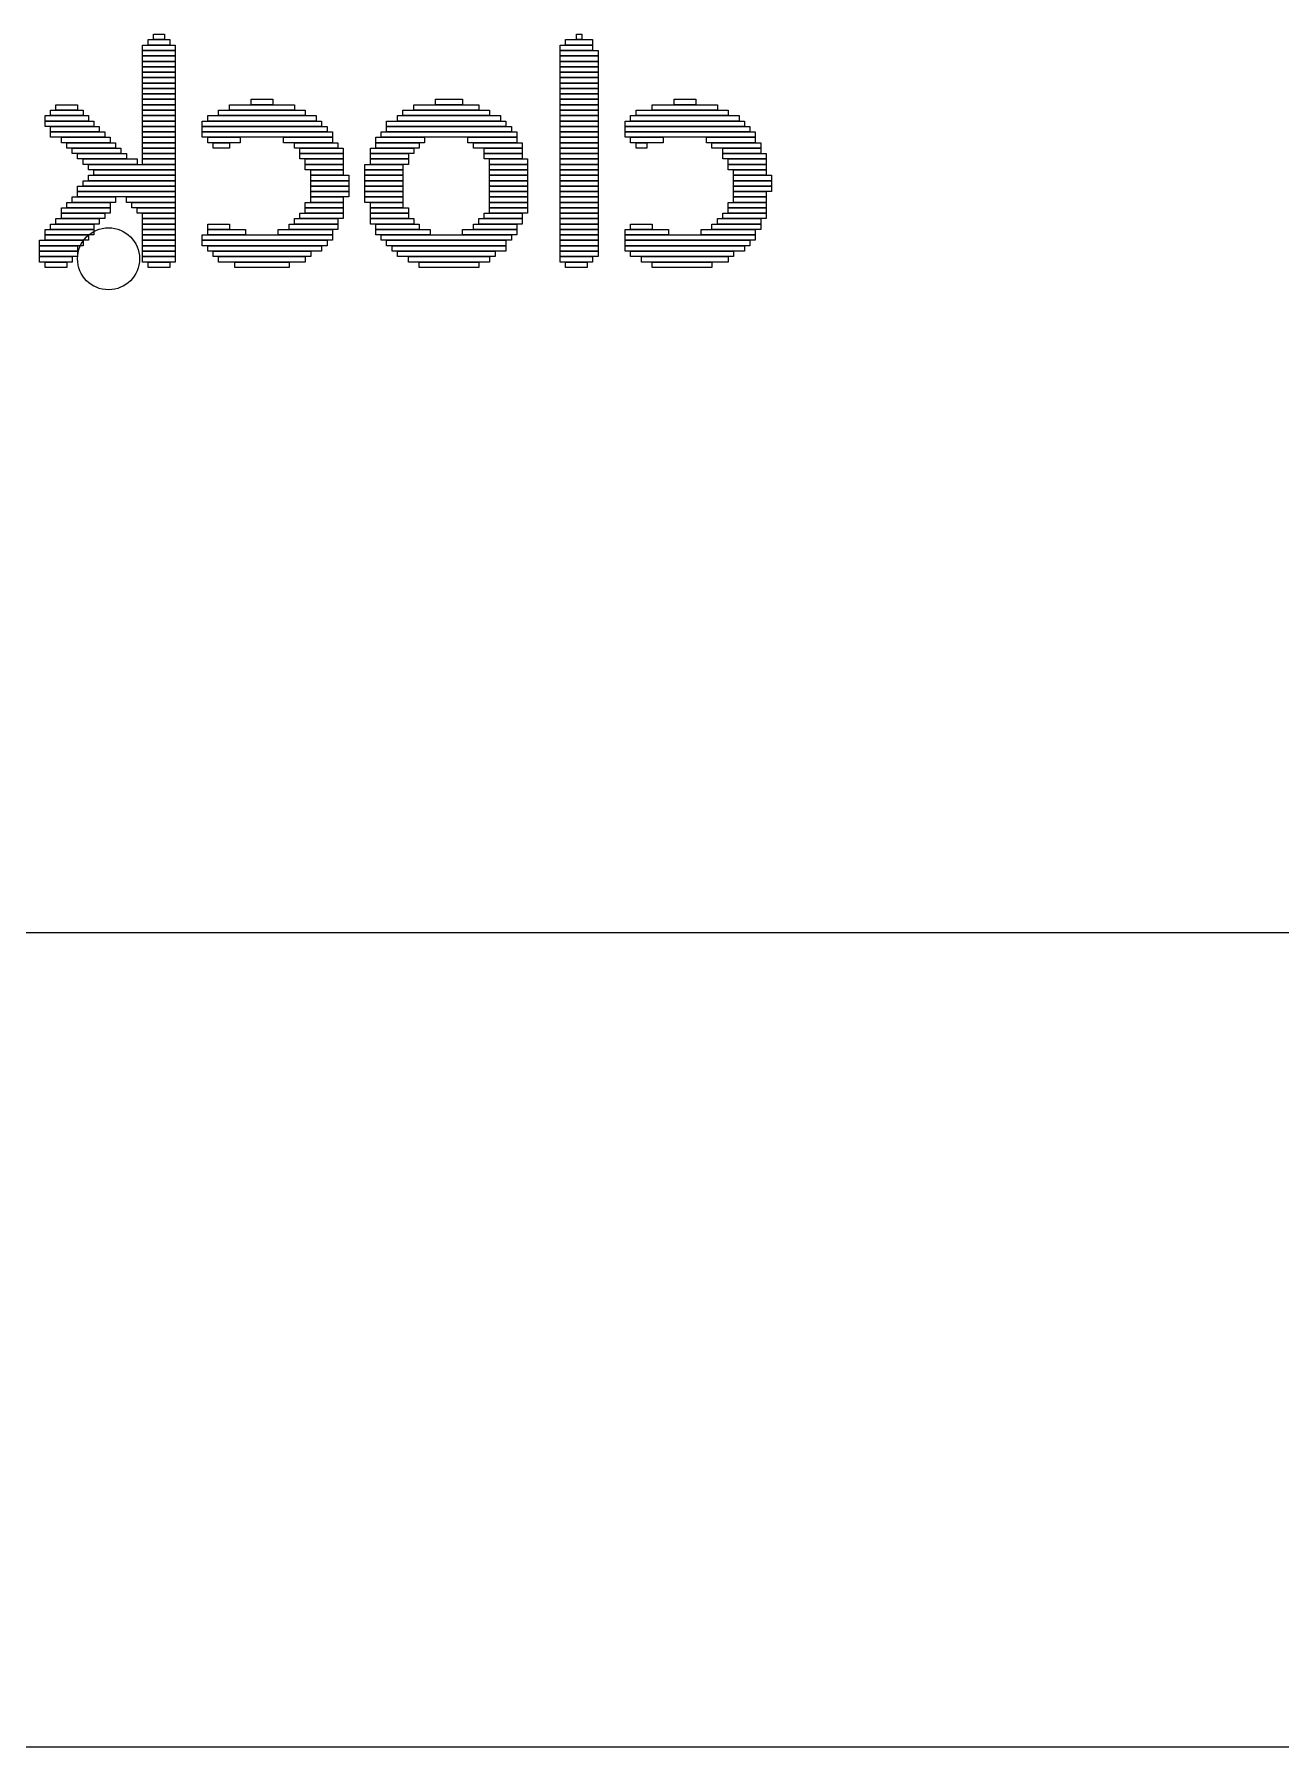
# Model space of a CAD drawing. Extents: x -2 to 189, y 0 to 85.
# Drawn here: x 94.53 to 102.19, y 0.3 to 10.82 of the extents above; entities that cross this region are included whole.
import ezdxf

# ---------------------------------------------------------------- set-up
doc = ezdxf.new("R2010")
doc.units = 0
for name, color, linetype in [('BG_OUTLINE', 254, 'CONTINUOUS'), ('BG_SILKSCREEN_BOTTOM', 140, 'CONTINUOUS'), ('PIN_TOP', 12, 'CONTINUOUS')]:
    doc.layers.add(name, color=color, linetype=linetype)

msp = doc.modelspace()

# ---------------------------------------------------------------- linework, layer by layer
at = {"layer": 'BG_OUTLINE'}
for points in [[(110.632494, 5.299964), (63.640716, 5.299964, -0.414281), (62.840616, 6.100064), (62.840616, 9.59993, 0.414189), (61.64072, 10.799826), (33.640776, 10.799826, 0.414241)], [(-0.025654, 0.299974), (185.973974, 0.299974, 0.414214), (187.474098, 1.800098), (187.474098, 5.299964), (-1.525778, 5.299964), (-1.525778, 1.800098, 0.414214), (-0.025654, 0.299974)]]:
    msp.add_lwpolyline(points, format="xyb", dxfattribs=at)
at = {"layer": 'BG_SILKSCREEN_BOTTOM'}
for points in [[(95.198184, 10.720832), (95.198184, 10.754106), (95.398082, 10.754106), (95.398082, 10.720832)], [(95.231458, 10.754106), (95.231458, 10.78738), (95.364808, 10.78738), (95.364808, 10.754106)], [(95.264732, 10.78738), (95.264732, 10.820654), (95.331534, 10.820654), (95.331534, 10.78738)], [(97.763584, 10.720832), (97.763584, 10.754106), (97.963482, 10.754106), (97.963482, 10.720832)], [(97.796858, 10.754106), (97.796858, 10.78738), (97.963482, 10.78738), (97.963482, 10.754106)], [(97.86366, 10.78738), (97.86366, 10.820654), (97.896934, 10.820654), (97.896934, 10.78738)], [(95.198184, 10.687304), (95.198184, 10.720832), (95.398082, 10.720832), (95.398082, 10.687304)], [(95.198184, 10.65403), (95.198184, 10.687304), (95.398082, 10.687304), (95.398082, 10.65403)], [(95.198184, 10.620756), (95.198184, 10.65403), (95.398082, 10.65403), (95.398082, 10.620756)], [(97.763584, 10.687304), (97.763584, 10.720832), (97.996756, 10.720832), (97.996756, 10.687304)], [(97.763584, 10.65403), (97.763584, 10.687304), (97.996756, 10.687304), (97.996756, 10.65403)], [(97.763584, 10.620756), (97.763584, 10.65403), (97.996756, 10.65403), (97.996756, 10.620756)], [(95.198184, 10.587482), (95.198184, 10.620756), (95.398082, 10.620756), (95.398082, 10.587482)], [(95.198184, 10.554208), (95.198184, 10.587482), (95.398082, 10.587482), (95.398082, 10.554208)], [(95.198184, 10.52068), (95.198184, 10.554208), (95.398082, 10.554208), (95.398082, 10.52068)], [(97.763584, 10.587482), (97.763584, 10.620756), (97.996756, 10.620756), (97.996756, 10.587482)], [(97.763584, 10.554208), (97.763584, 10.587482), (97.996756, 10.587482), (97.996756, 10.554208)], [(97.763584, 10.52068), (97.763584, 10.554208), (97.996756, 10.554208), (97.996756, 10.52068)], [(95.198184, 10.487406), (95.198184, 10.52068), (95.398082, 10.52068), (95.398082, 10.487406)], [(95.198184, 10.454132), (95.198184, 10.487406), (95.398082, 10.487406), (95.398082, 10.454132)], [(95.198184, 10.420858), (95.198184, 10.454132), (95.398082, 10.454132), (95.398082, 10.420858)], [(95.198184, 10.387584), (95.198184, 10.420858), (95.398082, 10.420858), (95.398082, 10.387584)], [(95.86468, 10.387584), (95.86468, 10.420858), (95.997776, 10.420858), (95.997776, 10.387584)], [(96.997266, 10.387584), (96.997266, 10.420858), (97.16389, 10.420858), (97.16389, 10.387584)], [(97.763584, 10.487406), (97.763584, 10.52068), (97.996756, 10.52068), (97.996756, 10.487406)], [(97.763584, 10.454132), (97.763584, 10.487406), (97.996756, 10.487406), (97.996756, 10.454132)], [(97.763584, 10.420858), (97.763584, 10.454132), (97.996756, 10.454132), (97.996756, 10.420858)], [(97.763584, 10.387584), (97.763584, 10.420858), (97.996756, 10.420858), (97.996756, 10.387584)], [(98.463354, 10.387584), (98.463354, 10.420858), (98.596704, 10.420858), (98.596704, 10.387584)], [(94.59849, 10.287508), (94.59849, 10.320782), (94.864936, 10.320782), (94.864936, 10.287508)], [(94.631764, 10.320782), (94.631764, 10.35431), (94.831662, 10.35431), (94.831662, 10.320782)], [(94.665038, 10.35431), (94.665038, 10.387584), (94.798388, 10.387584), (94.798388, 10.35431)], [(95.198184, 10.35431), (95.198184, 10.387584), (95.398082, 10.387584), (95.398082, 10.35431)], [(95.198184, 10.320782), (95.198184, 10.35431), (95.398082, 10.35431), (95.398082, 10.320782)], [(95.198184, 10.287508), (95.198184, 10.320782), (95.398082, 10.320782), (95.398082, 10.287508)], [(95.59798, 10.287508), (95.59798, 10.320782), (96.264476, 10.320782), (96.264476, 10.287508)], [(95.664782, 10.320782), (95.664782, 10.35431), (96.197674, 10.35431), (96.197674, 10.320782)], [(95.73133, 10.35431), (95.73133, 10.387584), (96.131126, 10.387584), (96.131126, 10.35431)], [(96.764094, 10.287508), (96.764094, 10.320782), (97.397062, 10.320782), (97.397062, 10.287508)], [(96.797368, 10.320782), (96.797368, 10.35431), (97.330514, 10.35431), (97.330514, 10.320782)], [(96.86417, 10.35431), (96.86417, 10.387584), (97.263966, 10.387584), (97.263966, 10.35431)], [(97.763584, 10.35431), (97.763584, 10.387584), (97.996756, 10.387584), (97.996756, 10.35431)], [(97.763584, 10.320782), (97.763584, 10.35431), (97.996756, 10.35431), (97.996756, 10.320782)], [(97.763584, 10.287508), (97.763584, 10.320782), (97.996756, 10.320782), (97.996756, 10.287508)], [(98.196654, 10.287508), (98.196654, 10.320782), (98.86315, 10.320782), (98.86315, 10.287508)], [(98.230182, 10.320782), (98.230182, 10.35431), (98.796602, 10.35431), (98.796602, 10.320782)], [(98.330004, 10.35431), (98.330004, 10.387584), (98.7298, 10.387584), (98.7298, 10.35431)], [(94.59849, 10.254234), (94.59849, 10.287508), (94.898464, 10.287508), (94.898464, 10.254234)], [(94.631764, 10.22096), (94.631764, 10.254234), (94.931738, 10.254234), (94.931738, 10.22096)], [(94.631764, 10.187686), (94.631764, 10.22096), (94.965012, 10.22096), (94.965012, 10.187686)], [(95.198184, 10.254234), (95.198184, 10.287508), (95.398082, 10.287508), (95.398082, 10.254234)], [(95.198184, 10.22096), (95.198184, 10.254234), (95.398082, 10.254234), (95.398082, 10.22096)], [(95.198184, 10.187686), (95.198184, 10.22096), (95.398082, 10.22096), (95.398082, 10.187686)], [(95.564706, 10.254234), (95.564706, 10.287508), (96.29775, 10.287508), (96.29775, 10.254234)], [(95.564706, 10.22096), (95.564706, 10.254234), (96.331024, 10.254234), (96.331024, 10.22096)], [(95.564706, 10.187686), (95.564706, 10.22096), (96.364298, 10.22096), (96.364298, 10.187686)], [(96.664272, 10.187686), (96.664272, 10.22096), (97.497138, 10.22096), (97.497138, 10.187686)], [(96.697546, 10.254234), (96.697546, 10.287508), (97.43059, 10.287508), (97.43059, 10.254234)], [(96.697546, 10.22096), (96.697546, 10.254234), (97.463864, 10.254234), (97.463864, 10.22096)], [(97.763584, 10.254234), (97.763584, 10.287508), (97.996756, 10.287508), (97.996756, 10.254234)], [(97.763584, 10.22096), (97.763584, 10.254234), (97.996756, 10.254234), (97.996756, 10.22096)], [(97.763584, 10.187686), (97.763584, 10.22096), (97.996756, 10.22096), (97.996756, 10.187686)], [(98.16338, 10.254234), (98.16338, 10.287508), (98.896424, 10.287508), (98.896424, 10.254234)], [(98.16338, 10.22096), (98.16338, 10.254234), (98.929698, 10.254234), (98.929698, 10.22096)], [(98.16338, 10.187686), (98.16338, 10.22096), (98.962972, 10.22096), (98.962972, 10.187686)], [(94.698566, 10.154412), (94.698566, 10.187686), (94.998286, 10.187686), (94.998286, 10.154412)], [(94.73184, 10.120884), (94.73184, 10.154412), (95.03156, 10.154412), (95.03156, 10.120884)], [(94.765114, 10.08761), (94.765114, 10.120884), (95.064834, 10.120884), (95.064834, 10.08761)], [(95.198184, 10.154412), (95.198184, 10.187686), (95.398082, 10.187686), (95.398082, 10.154412)], [(95.198184, 10.120884), (95.198184, 10.154412), (95.398082, 10.154412), (95.398082, 10.120884)], [(95.198184, 10.08761), (95.198184, 10.120884), (95.398082, 10.120884), (95.398082, 10.08761)], [(95.59798, 10.154412), (95.59798, 10.187686), (95.797878, 10.187686), (95.797878, 10.154412)], [(95.631254, 10.120884), (95.631254, 10.154412), (95.73133, 10.154412), (95.73133, 10.120884)], [(96.064578, 10.154412), (96.064578, 10.187686), (96.364298, 10.187686), (96.364298, 10.154412)], [(96.131126, 10.120884), (96.131126, 10.154412), (96.397572, 10.154412), (96.397572, 10.120884)], [(96.1644, 10.08761), (96.1644, 10.120884), (96.430846, 10.120884), (96.430846, 10.08761)], [(96.59747, 10.08761), (96.59747, 10.120884), (96.86417, 10.120884), (96.86417, 10.08761)], [(96.630744, 10.154412), (96.630744, 10.187686), (96.930718, 10.187686), (96.930718, 10.154412)], [(96.630744, 10.120884), (96.630744, 10.154412), (96.897444, 10.154412), (96.897444, 10.120884)], [(97.197164, 10.154412), (97.197164, 10.187686), (97.497138, 10.187686), (97.497138, 10.154412)], [(97.230692, 10.120884), (97.230692, 10.154412), (97.530412, 10.154412), (97.530412, 10.120884)], [(97.29724, 10.08761), (97.29724, 10.120884), (97.530412, 10.120884), (97.530412, 10.08761)], [(97.763584, 10.154412), (97.763584, 10.187686), (97.996756, 10.187686), (97.996756, 10.154412)], [(97.763584, 10.120884), (97.763584, 10.154412), (97.996756, 10.154412), (97.996756, 10.120884)], [(97.763584, 10.08761), (97.763584, 10.120884), (97.996756, 10.120884), (97.996756, 10.08761)], [(98.196654, 10.154412), (98.196654, 10.187686), (98.396806, 10.187686), (98.396806, 10.154412)], [(98.230182, 10.120884), (98.230182, 10.154412), (98.29673, 10.154412), (98.29673, 10.120884)], [(98.663252, 10.154412), (98.663252, 10.187686), (98.962972, 10.187686), (98.962972, 10.154412)], [(98.696526, 10.120884), (98.696526, 10.154412), (98.9965, 10.154412), (98.9965, 10.120884)], [(98.763074, 10.08761), (98.763074, 10.120884), (98.9965, 10.120884), (98.9965, 10.08761)], [(94.798388, 10.054336), (94.798388, 10.08761), (95.098362, 10.08761), (95.098362, 10.054336)], [(94.831662, 10.021062), (94.831662, 10.054336), (95.16491, 10.054336), (95.16491, 10.021062)], [(94.864936, 9.987788), (94.864936, 10.021062), (95.398082, 10.021062), (95.398082, 9.987788)], [(95.198184, 10.054336), (95.198184, 10.08761), (95.398082, 10.08761), (95.398082, 10.054336)], [(95.198184, 10.021062), (95.198184, 10.054336), (95.398082, 10.054336), (95.398082, 10.021062)], [(96.1644, 10.054336), (96.1644, 10.08761), (96.430846, 10.08761), (96.430846, 10.054336)], [(96.197674, 10.021062), (96.197674, 10.054336), (96.430846, 10.054336), (96.430846, 10.021062)], [(96.197674, 9.987788), (96.197674, 10.021062), (96.430846, 10.021062), (96.430846, 9.987788)], [(96.564196, 9.987788), (96.564196, 10.021062), (96.797368, 10.021062), (96.797368, 9.987788)], [(96.59747, 10.054336), (96.59747, 10.08761), (96.830896, 10.08761), (96.830896, 10.054336)], [(96.59747, 10.021062), (96.59747, 10.054336), (96.830896, 10.054336), (96.830896, 10.021062)], [(97.29724, 10.054336), (97.29724, 10.08761), (97.530412, 10.08761), (97.530412, 10.054336)], [(97.330514, 10.021062), (97.330514, 10.054336), (97.563686, 10.054336), (97.563686, 10.021062)], [(97.330514, 9.987788), (97.330514, 10.021062), (97.563686, 10.021062), (97.563686, 9.987788)], [(97.763584, 10.054336), (97.763584, 10.08761), (97.996756, 10.08761), (97.996756, 10.054336)], [(97.763584, 10.021062), (97.763584, 10.054336), (97.996756, 10.054336), (97.996756, 10.021062)], [(97.763584, 9.987788), (97.763584, 10.021062), (97.996756, 10.021062), (97.996756, 9.987788)], [(98.763074, 10.054336), (98.763074, 10.08761), (99.029774, 10.08761), (99.029774, 10.054336)], [(98.796602, 10.021062), (98.796602, 10.054336), (99.029774, 10.054336), (99.029774, 10.021062)], [(98.796602, 9.987788), (98.796602, 10.021062), (99.029774, 10.021062), (99.029774, 9.987788)], [(94.831662, 9.887712), (94.831662, 9.920986), (95.398082, 9.920986), (95.398082, 9.887712)], [(94.864936, 9.920986), (94.864936, 9.954514), (95.398082, 9.954514), (95.398082, 9.920986)], [(94.898464, 9.954514), (94.898464, 9.987788), (95.398082, 9.987788), (95.398082, 9.954514)], [(96.230948, 9.954514), (96.230948, 9.987788), (96.430846, 9.987788), (96.430846, 9.954514)], [(96.230948, 9.920986), (96.230948, 9.954514), (96.464374, 9.954514), (96.464374, 9.920986)], [(96.230948, 9.887712), (96.230948, 9.920986), (96.464374, 9.920986), (96.464374, 9.887712)], [(96.564196, 9.954514), (96.564196, 9.987788), (96.797368, 9.987788), (96.797368, 9.954514)], [(96.564196, 9.920986), (96.564196, 9.954514), (96.797368, 9.954514), (96.797368, 9.920986)], [(96.564196, 9.887712), (96.564196, 9.920986), (96.797368, 9.920986), (96.797368, 9.887712)], [(97.330514, 9.954514), (97.330514, 9.987788), (97.563686, 9.987788), (97.563686, 9.954514)], [(97.330514, 9.920986), (97.330514, 9.954514), (97.563686, 9.954514), (97.563686, 9.920986)], [(97.330514, 9.887712), (97.330514, 9.920986), (97.563686, 9.920986), (97.563686, 9.887712)], [(97.763584, 9.954514), (97.763584, 9.987788), (97.996756, 9.987788), (97.996756, 9.954514)], [(97.763584, 9.920986), (97.763584, 9.954514), (97.996756, 9.954514), (97.996756, 9.920986)], [(97.763584, 9.887712), (97.763584, 9.920986), (97.996756, 9.920986), (97.996756, 9.887712)], [(98.829876, 9.954514), (98.829876, 9.987788), (99.029774, 9.987788), (99.029774, 9.954514)], [(98.829876, 9.920986), (98.829876, 9.954514), (99.063048, 9.954514), (99.063048, 9.920986)], [(98.829876, 9.887712), (98.829876, 9.920986), (99.063048, 9.920986), (99.063048, 9.887712)], [(94.73184, 9.754616), (94.73184, 9.78789), (94.998286, 9.78789), (94.998286, 9.754616)], [(94.765114, 9.78789), (94.765114, 9.821164), (95.03156, 9.821164), (95.03156, 9.78789)], [(94.798388, 9.854438), (94.798388, 9.887712), (95.398082, 9.887712), (95.398082, 9.854438)], [(94.798388, 9.821164), (94.798388, 9.854438), (95.398082, 9.854438), (95.398082, 9.821164)], [(95.098362, 9.78789), (95.098362, 9.821164), (95.398082, 9.821164), (95.398082, 9.78789)], [(95.131636, 9.754616), (95.131636, 9.78789), (95.398082, 9.78789), (95.398082, 9.754616)], [(96.197674, 9.754616), (96.197674, 9.78789), (96.430846, 9.78789), (96.430846, 9.754616)], [(96.230948, 9.854438), (96.230948, 9.887712), (96.464374, 9.887712), (96.464374, 9.854438)], [(96.230948, 9.821164), (96.230948, 9.854438), (96.464374, 9.854438), (96.464374, 9.821164)], [(96.230948, 9.78789), (96.230948, 9.821164), (96.430846, 9.821164), (96.430846, 9.78789)], [(96.564196, 9.854438), (96.564196, 9.887712), (96.797368, 9.887712), (96.797368, 9.854438)], [(96.564196, 9.821164), (96.564196, 9.854438), (96.797368, 9.854438), (96.797368, 9.821164)], [(96.564196, 9.78789), (96.564196, 9.821164), (96.797368, 9.821164), (96.797368, 9.78789)], [(96.59747, 9.754616), (96.59747, 9.78789), (96.797368, 9.78789), (96.797368, 9.754616)], [(97.330514, 9.854438), (97.330514, 9.887712), (97.563686, 9.887712), (97.563686, 9.854438)], [(97.330514, 9.821164), (97.330514, 9.854438), (97.563686, 9.854438), (97.563686, 9.821164)], [(97.330514, 9.78789), (97.330514, 9.821164), (97.563686, 9.821164), (97.563686, 9.78789)], [(97.330514, 9.754616), (97.330514, 9.78789), (97.563686, 9.78789), (97.563686, 9.754616)], [(97.763584, 9.854438), (97.763584, 9.887712), (97.996756, 9.887712), (97.996756, 9.854438)], [(97.763584, 9.821164), (97.763584, 9.854438), (97.996756, 9.854438), (97.996756, 9.821164)], [(97.763584, 9.78789), (97.763584, 9.821164), (97.996756, 9.821164), (97.996756, 9.78789)], [(97.763584, 9.754616), (97.763584, 9.78789), (97.996756, 9.78789), (97.996756, 9.754616)], [(98.796602, 9.754616), (98.796602, 9.78789), (99.029774, 9.78789), (99.029774, 9.754616)], [(98.829876, 9.854438), (98.829876, 9.887712), (99.063048, 9.887712), (99.063048, 9.854438)], [(98.829876, 9.821164), (98.829876, 9.854438), (99.029774, 9.854438), (99.029774, 9.821164)], [(98.829876, 9.78789), (98.829876, 9.821164), (99.029774, 9.821164), (99.029774, 9.78789)], [(94.665038, 9.65454), (94.665038, 9.687814), (94.931738, 9.687814), (94.931738, 9.65454)], [(94.698566, 9.721088), (94.698566, 9.754616), (94.998286, 9.754616), (94.998286, 9.721088)], [(94.698566, 9.687814), (94.698566, 9.721088), (94.965012, 9.721088), (94.965012, 9.687814)], [(95.16491, 9.721088), (95.16491, 9.754616), (95.398082, 9.754616), (95.398082, 9.721088)], [(95.198184, 9.687814), (95.198184, 9.721088), (95.398082, 9.721088), (95.398082, 9.687814)], [(95.198184, 9.65454), (95.198184, 9.687814), (95.398082, 9.687814), (95.398082, 9.65454)], [(96.131126, 9.65454), (96.131126, 9.687814), (96.397572, 9.687814), (96.397572, 9.65454)], [(96.1644, 9.687814), (96.1644, 9.721088), (96.430846, 9.721088), (96.430846, 9.687814)], [(96.197674, 9.721088), (96.197674, 9.754616), (96.430846, 9.754616), (96.430846, 9.721088)], [(96.59747, 9.721088), (96.59747, 9.754616), (96.830896, 9.754616), (96.830896, 9.721088)], [(96.59747, 9.687814), (96.59747, 9.721088), (96.830896, 9.721088), (96.830896, 9.687814)], [(96.59747, 9.65454), (96.59747, 9.687814), (96.86417, 9.687814), (96.86417, 9.65454)], [(97.263966, 9.65454), (97.263966, 9.687814), (97.530412, 9.687814), (97.530412, 9.65454)], [(97.29724, 9.687814), (97.29724, 9.721088), (97.530412, 9.721088), (97.530412, 9.687814)], [(97.330514, 9.721088), (97.330514, 9.754616), (97.563686, 9.754616), (97.563686, 9.721088)], [(97.763584, 9.721088), (97.763584, 9.754616), (97.996756, 9.754616), (97.996756, 9.721088)], [(97.763584, 9.687814), (97.763584, 9.721088), (97.996756, 9.721088), (97.996756, 9.687814)], [(97.763584, 9.65454), (97.763584, 9.687814), (97.996756, 9.687814), (97.996756, 9.65454)], [(98.7298, 9.65454), (98.7298, 9.687814), (98.9965, 9.687814), (98.9965, 9.65454)], [(98.763074, 9.687814), (98.763074, 9.721088), (99.029774, 9.721088), (99.029774, 9.687814)], [(98.796602, 9.721088), (98.796602, 9.754616), (99.029774, 9.754616), (99.029774, 9.721088)], [(94.59849, 9.587992), (94.59849, 9.621266), (94.898464, 9.621266), (94.898464, 9.587992)], [(94.59849, 9.554718), (94.59849, 9.587992), (94.864936, 9.587992), (94.864936, 9.554718)], [(94.631764, 9.621266), (94.631764, 9.65454), (94.898464, 9.65454), (94.898464, 9.621266)], [(95.198184, 9.621266), (95.198184, 9.65454), (95.398082, 9.65454), (95.398082, 9.621266)], [(95.198184, 9.587992), (95.198184, 9.621266), (95.398082, 9.621266), (95.398082, 9.587992)], [(95.198184, 9.554718), (95.198184, 9.587992), (95.398082, 9.587992), (95.398082, 9.554718)], [(95.564706, 9.554718), (95.564706, 9.587992), (96.364298, 9.587992), (96.364298, 9.554718)], [(95.59798, 9.621266), (95.59798, 9.65454), (95.73133, 9.65454), (95.73133, 9.621266)], [(95.59798, 9.587992), (95.59798, 9.621266), (95.831152, 9.621266), (95.831152, 9.587992)], [(96.03105, 9.587992), (96.03105, 9.621266), (96.364298, 9.621266), (96.364298, 9.587992)], [(96.097852, 9.621266), (96.097852, 9.65454), (96.397572, 9.65454), (96.397572, 9.621266)], [(96.630744, 9.621266), (96.630744, 9.65454), (96.897444, 9.65454), (96.897444, 9.621266)], [(96.630744, 9.587992), (96.630744, 9.621266), (96.963992, 9.621266), (96.963992, 9.587992)], [(96.664272, 9.554718), (96.664272, 9.587992), (97.463864, 9.587992), (97.463864, 9.554718)], [(97.16389, 9.587992), (97.16389, 9.621266), (97.497138, 9.621266), (97.497138, 9.587992)], [(97.230692, 9.621266), (97.230692, 9.65454), (97.497138, 9.65454), (97.497138, 9.621266)], [(97.763584, 9.621266), (97.763584, 9.65454), (97.996756, 9.65454), (97.996756, 9.621266)], [(97.763584, 9.587992), (97.763584, 9.621266), (97.996756, 9.621266), (97.996756, 9.587992)], [(97.763584, 9.554718), (97.763584, 9.587992), (97.996756, 9.587992), (97.996756, 9.554718)], [(98.16338, 9.587992), (98.16338, 9.621266), (98.43008, 9.621266), (98.43008, 9.587992)], [(98.16338, 9.554718), (98.16338, 9.587992), (98.962972, 9.587992), (98.962972, 9.554718)], [(98.196654, 9.621266), (98.196654, 9.65454), (98.330004, 9.65454), (98.330004, 9.621266)], [(98.629978, 9.587992), (98.629978, 9.621266), (98.962972, 9.621266), (98.962972, 9.587992)], [(98.696526, 9.621266), (98.696526, 9.65454), (98.9965, 9.65454), (98.9965, 9.621266)], [(94.565216, 9.52119), (94.565216, 9.554718), (94.831662, 9.554718), (94.831662, 9.52119)], [(94.565216, 9.487916), (94.565216, 9.52119), (94.798388, 9.52119), (94.798388, 9.487916)], [(94.565216, 9.454642), (94.565216, 9.487916), (94.798388, 9.487916), (94.798388, 9.454642)], [(95.198184, 9.52119), (95.198184, 9.554718), (95.398082, 9.554718), (95.398082, 9.52119)], [(95.198184, 9.487916), (95.198184, 9.52119), (95.398082, 9.52119), (95.398082, 9.487916)], [(95.198184, 9.454642), (95.198184, 9.487916), (95.398082, 9.487916), (95.398082, 9.454642)], [(95.564706, 9.52119), (95.564706, 9.554718), (96.331024, 9.554718), (96.331024, 9.52119)], [(95.59798, 9.487916), (95.59798, 9.52119), (96.29775, 9.52119), (96.29775, 9.487916)], [(95.631254, 9.454642), (95.631254, 9.487916), (96.230948, 9.487916), (96.230948, 9.454642)], [(96.697546, 9.52119), (96.697546, 9.554718), (97.43059, 9.554718), (97.43059, 9.52119)], [(96.73082, 9.487916), (96.73082, 9.52119), (97.43059, 9.52119), (97.43059, 9.487916)], [(96.764094, 9.454642), (96.764094, 9.487916), (97.363788, 9.487916), (97.363788, 9.454642)], [(97.763584, 9.52119), (97.763584, 9.554718), (97.996756, 9.554718), (97.996756, 9.52119)], [(97.763584, 9.487916), (97.763584, 9.52119), (97.996756, 9.52119), (97.996756, 9.487916)], [(97.763584, 9.454642), (97.763584, 9.487916), (97.996756, 9.487916), (97.996756, 9.454642)], [(98.16338, 9.52119), (98.16338, 9.554718), (98.929698, 9.554718), (98.929698, 9.52119)], [(98.16338, 9.487916), (98.16338, 9.52119), (98.896424, 9.52119), (98.896424, 9.487916)], [(98.196654, 9.454642), (98.196654, 9.487916), (98.829876, 9.487916), (98.829876, 9.454642)], [(94.565216, 9.421368), (94.565216, 9.454642), (94.765114, 9.454642), (94.765114, 9.421368)], [(94.59849, 9.388094), (94.59849, 9.421368), (94.73184, 9.421368), (94.73184, 9.388094)], [(95.198184, 9.421368), (95.198184, 9.454642), (95.398082, 9.454642), (95.398082, 9.421368)], [(95.231458, 9.388094), (95.231458, 9.421368), (95.364808, 9.421368), (95.364808, 9.388094)], [(95.664782, 9.421368), (95.664782, 9.454642), (96.197674, 9.454642), (96.197674, 9.421368)], [(95.764604, 9.388094), (95.764604, 9.421368), (96.097852, 9.421368), (96.097852, 9.388094)], [(96.830896, 9.421368), (96.830896, 9.454642), (97.330514, 9.454642), (97.330514, 9.421368)], [(96.897444, 9.388094), (96.897444, 9.421368), (97.263966, 9.421368), (97.263966, 9.388094)], [(97.763584, 9.421368), (97.763584, 9.454642), (97.963482, 9.454642), (97.963482, 9.421368)], [(97.796858, 9.388094), (97.796858, 9.421368), (97.930208, 9.421368), (97.930208, 9.388094)], [(98.263456, 9.421368), (98.263456, 9.454642), (98.796602, 9.454642), (98.796602, 9.421368)], [(98.330004, 9.388094), (98.330004, 9.421368), (98.696526, 9.421368), (98.696526, 9.388094)]]:
    msp.add_lwpolyline(points, close=True, dxfattribs=at)
at = {"layer": 'PIN_TOP'}
msp.add_circle((94.98838, 9.441434), 0.1905, dxfattribs=at)

doc.saveas('drawing.dxf')
